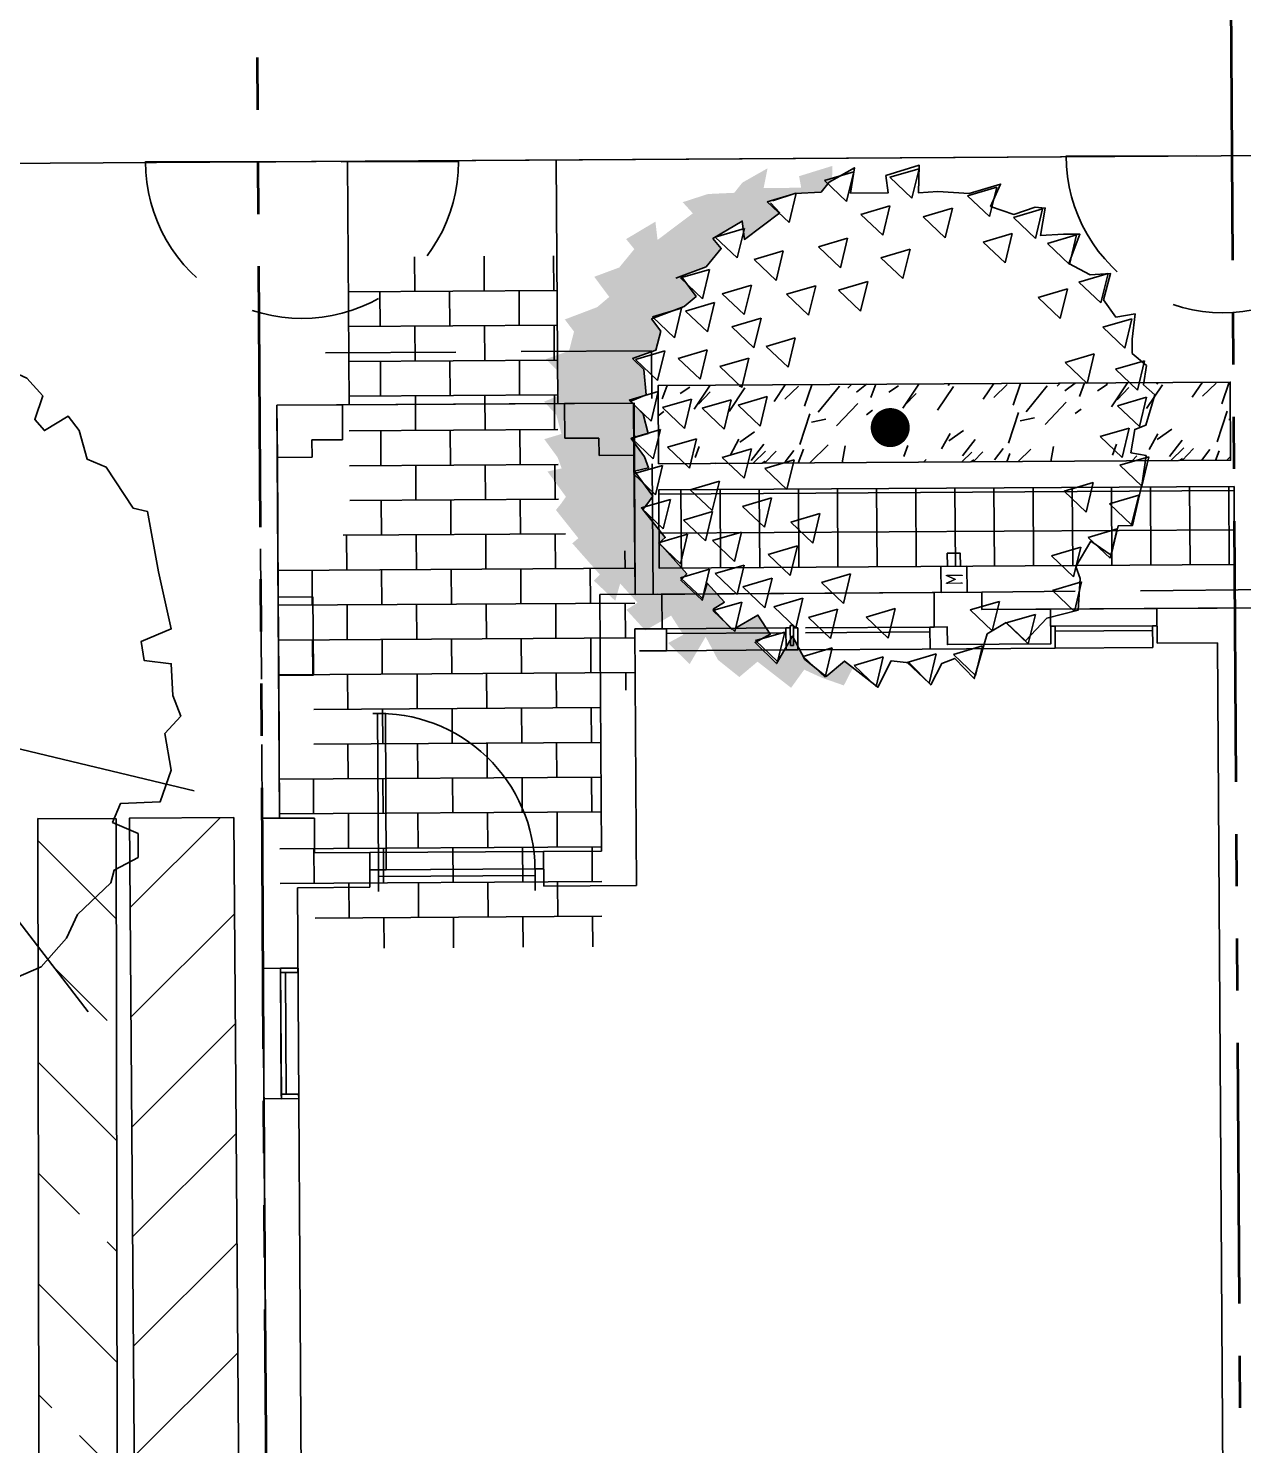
# Model space of a CAD drawing. Header units: feet. Extents: x 919634 to 928945, y 707022 to 708026.
# Drawn here: x 920623.48 to 920646.76, y 707233.17 to 707260.32 of the extents above; entities that cross this region are included whole.
import ezdxf
from ezdxf.enums import TextEntityAlignment as Align

# ---------------------------------------------------------------- set-up
doc = ezdxf.new("R2010")
doc.units = ezdxf.units.FT
doc.header["$LTSCALE"] = 20
doc.header["$MEASUREMENT"] = 0
for name, pattern in [('HIDDEN2', [0.1875, 0.125, -0.0625]), ('Site Plan$0$HIDDEN2', [0.1875, 0.125, -0.0625]), ('Site Plan$0$PHANTOM2', [1.25, 0.625, -0.125, 0.125, -0.125, 0.125, -0.125])]:
    doc.linetypes.add(name, pattern=pattern)
for name, color, linetype in [('-u-site-utility clear zone', 252, 'HIDDEN2'), ('-u-site-xref', 7, 'Continuous'), ('LK-TREE-013M', 6, 'Continuous'), ('LK-TREE-025M', 2, 'Continuous'), ('LK-TREE-035M', 123, 'Continuous'), ('LK-TREE-050M', 2, 'Continuous'), ('LK-TREE-TRNK', 32, 'Continuous'), ('LP-ANNO-LABL-SHRB', 2, 'Continuous'), ('LP-PATT-SHAR', 4, 'Continuous'), ('LP-SHAR-BRDR-CONT', 123, 'Continuous'), ('LP-TREE', 15, 'Continuous'), ('Site Plan$0$-u-site-bldg_interior', 252, 'Continuous'), ('Site Plan$0$A-SILL', 4, 'Continuous'), ('Site Plan$0$E-PLAN', 252, 'Continuous'), ('Site Plan$0$SP-BLDG-ROOF ABOVE', 4, 'Site Plan$0$HIDDEN2'), ('Site Plan$0$SP-LOT PAVERS', 254, 'Continuous'), ('x-Villa5-LP Block$0$L-002', 253, 'Continuous'), ('x-Villa5-LP Block$0$LK-TREE-013M', 253, 'Continuous'), ('x-Villa5-LP Block$0$LK-TREE-050M', 253, 'Continuous'), ('x-Villa5-LP Block$0$LK-TREE-TRNK', 253, 'Continuous'), ('x-Villa5-LP Block$0$LP-PATT-SHAR', 253, 'Continuous'), ('x-Villa5-LP Block$0$LP-SHAR-BRDR-CONT', 253, 'Continuous'), ('x-Villa5-LP Block$0$LP-TREE', 253, 'Continuous')]:
    doc.layers.add(name, color=color, linetype=linetype)
for name, color, linetype, lineweight in [('Site Plan$0$SP-LOT LINES', 252, 'Site Plan$0$PHANTOM2', 40), ('Site Plan$0$SP-SIDEWALK', 2, 'Continuous', 25), ('SP-BUILDING-FOOTPRINT', 1, 'Continuous', 25)]:
    doc.layers.add(name, color=color, linetype=linetype, lineweight=lineweight)
doc.layers.add('x-Villa5-LP Block$0$-u-site-no_plot', color=253, linetype='Continuous', plot=False)
doc.layers.add('x-Villa5-LP Block$0$LK-TREE-SHAD', color=253, linetype='Continuous', plot=False)
doc.layers.get('-u-site-xref').off()
doc.styles.add('Site Plan$0$ARCHSTYL', font='archstyl.shx', dxfattribs={"width": 0.8})

# ---------------------------------------------------------------- blocks, each defined once
blk = doc.blocks.new('Site Plan$0$DR1H902')
for p, q in [((-0.5, 0), (-0.5, 1)), ((-0.5, 1), (-0.45, 1)), ((-0.45, 0), (-0.45, 1)), ((-0.5, 0), (-0.45, 0))]:
    blk.add_line(p, q)
blk.add_arc((-0.5, 0), 1, 0, 91.70698)
blk = doc.blocks.new('Site Plan$0$A$C4e4189c5')
at = {"layer": 'Site Plan$0$-u-site-bldg_interior'}
for p, q in [((-38, 4), (-40, 4)), ((-2, 5.5), (-38, 5.5)), ((-2, 4), (-38, 4)), ((-2, 4), (0, 4))]:
    blk.add_line(p, q, dxfattribs=at)
at = {"layer": 'Site Plan$0$-u-site-bldg_interior', "xscale": 35.99999999999999, "yscale": 35.99999999999999, "zscale": 95.99999999999997, "rotation": 179.9999999999935}
blk.add_blockref('Site Plan$0$DR1H902', (-20, 4), dxfattribs=at)
blk = doc.blocks.new('Site Plan')
at = {"layer": 'Site Plan$0$SP-LOT PAVERS', "extrusion": (-1.01273e-05, 0.001617, 0.999999)}
h = blk.add_hatch(dxfattribs=at)
h.set_pattern_fill('AR-B816', color=256, scale=0.083333, angle=-179.6414)
h.set_pattern_definition([(180.3586, (920721.5391, 707257.4385), (0.004173, -0.6666536), []), (270.3586, (920721.5391, 707257.4385), (0.6708265, -0.6624807), [0.666667, -0.666667])])
h.paths.add_polyline_path([(920629.633, 707252.196), (920629.504, 707252.196), (920629.508, 707251.529), (920628.922, 707251.525), (920628.924, 707251.192), (920628.258, 707251.188), (920628.275, 707248.51), (920628.941, 707248.514), (920628.95, 707247.014), (920628.284, 707247.01), (920628.302, 707244.271), (920628.968, 707244.275), (920628.972, 707243.609), (920634.472, 707243.643), (920634.441, 707248.56), (920635.119, 707248.564), (920635.091, 707251.231), (920634.424, 707251.226), (920634.422, 707251.56), (920633.767, 707251.556), (920633.763, 707252.222), (920633.633, 707252.221), (920633.605, 707256.888), (920629.605, 707256.863)])
at = {"layer": 'Site Plan$0$-u-site-bldg_interior', "extrusion": (-1.01273e-05, 0.001617, 0.999999)}
for p, q in [((920635.085, 707253.14, 0.036), (920633.763, 707253.132, 0.036)), ((920633.763, 707253.132, 0.036), (920633.767, 707252.465, 0.037)), ((920635.085, 707253.14, 0.036), (920635.091, 707252.14, 0.038)), ((920629.504, 707253.105, 0.036), (920628.251, 707253.097, 0.036)), ((920628.258, 707252.097, 0.038), (920628.251, 707253.097, 0.036)), ((920629.504, 707253.105, 0.036), (920629.508, 707252.438, 0.037)), ((920629.508, 707252.438, 0.037), (920628.922, 707252.435, 0.037)), ((920628.924, 707252.101, 0.038), (920628.922, 707252.435, 0.037)), ((920634.422, 707252.469, 0.037), (920633.767, 707252.465, 0.037)), ((920634.422, 707252.469, 0.037), (920634.424, 707252.136, 0.038)), ((920628.924, 707252.101, 0.038), (920628.258, 707252.097, 0.038)), ((920635.091, 707252.14, 0.038), (920634.424, 707252.136, 0.038)), ((920628.941, 707249.424, 0.042), (920628.274, 707249.419, 0.042)), ((920628.284, 707247.919, 0.045), (920628.274, 707249.419, 0.042)), ((920628.941, 707249.424, 0.042), (920628.945, 707248.757, 0.043)), ((920635.617, 707249.477, 0.042), (920640.847, 707249.509, 0.042)), ((920640.847, 707249.509, 0.042), (920640.851, 707248.847, 0.043)), ((920643.08, 707249.19, 0.043), (920645.118, 707249.203, 0.043)), ((920646.276, 707249.21, 0.043), (920645.118, 707249.203, 0.043)), ((920645.118, 707249.203, 0.043), (920645.122, 707248.536, 0.044)), ((920646.276, 707249.21, 0.043), (920646.943, 707249.214, 0.043)), ((920635.716, 707248.814, 0.043), (920635.633, 707248.814, 0.043)), ((920635.716, 707248.814, 0.043), (920638.008, 707248.829, 0.043)), ((920635.716, 707248.814, 0.043), (920635.719, 707248.394, 0.044)), ((920638.008, 707248.829, 0.043), (920638.092, 707248.829, 0.043)), ((920638.008, 707248.829, 0.043), (920638.011, 707248.408, 0.044)), ((920638.151, 707248.878, 0.043), (920638.091, 707248.878, 0.043)), ((920638.091, 707248.878, 0.043), (920638.094, 707248.492, 0.044)), ((920638.151, 707248.878, 0.043), (920638.154, 707248.492, 0.044)), ((920638.152, 707248.83, 0.043), (920638.235, 707248.83, 0.043)), ((920638.235, 707248.83, 0.043), (920638.238, 707248.41, 0.044)), ((920638.385, 707248.831, 0.043), (920640.767, 707248.846, 0.043)), ((920640.767, 707248.846, 0.043), (920640.851, 707248.847, 0.043)), ((920640.767, 707248.846, 0.043), (920640.77, 707248.425, 0.044)), ((920643.082, 707248.861, 0.043), (920643.166, 707248.861, 0.043)), ((920643.166, 707248.861, 0.043), (920645.036, 707248.873, 0.043)), ((920643.166, 707248.861, 0.043), (920643.168, 707248.44, 0.044)), ((920643.166, 707248.769, 0.044), (920645.037, 707248.78, 0.044)), ((920645.036, 707248.873, 0.043), (920645.12, 707248.873, 0.043)), ((920645.036, 707248.873, 0.043), (920645.039, 707248.452, 0.044)), ((920628.95, 707247.924, 0.045), (920628.945, 707248.757, 0.043)), ((920635.717, 707248.722, 0.044), (920638.009, 707248.736, 0.044)), ((920638.385, 707248.739, 0.044), (920640.768, 707248.754, 0.044)), ((920646.28, 707248.543, 0.044), (920645.122, 707248.536, 0.044)), ((920646.549, 707205.544, 0.113), (920646.28, 707248.543, 0.044)), ((920635.198, 707248.391, 0.044), (920635.719, 707248.394, 0.044)), ((920635.719, 707248.394, 0.044), (920638.011, 707248.408, 0.044)), ((920638.238, 707248.41, 0.044), (920638.011, 707248.408, 0.044)), ((920638.154, 707248.492, 0.044), (920638.094, 707248.492, 0.044)), ((920638.238, 707248.41, 0.044), (920640.62, 707248.424, 0.044)), ((920643.168, 707248.44, 0.044), (920640.62, 707248.424, 0.044)), ((920643.168, 707248.44, 0.044), (920645.039, 707248.452, 0.044)), ((920628.95, 707247.924, 0.045), (920628.284, 707247.919, 0.045)), ((920627.968, 707245.179, 0.049), (920628.301, 707245.181, 0.049)), ((920628.221, 707204.763, 0.115), (920627.968, 707245.179, 0.049)), ((920628.968, 707245.185, 0.049), (920628.301, 707245.181, 0.049)), ((920628.968, 707245.185, 0.049), (920628.972, 707244.518, 0.05)), ((920630.028, 707244.525, 0.05), (920628.972, 707244.518, 0.05)), ((920630.028, 707244.525, 0.05), (920633.362, 707244.546, 0.05)), ((920630.032, 707243.858, 0.051), (920630.028, 707244.525, 0.05)), ((920634.472, 707244.553, 0.05), (920633.362, 707244.546, 0.05)), ((920633.366, 707243.879, 0.051), (920633.362, 707244.546, 0.05)), ((920630.197, 707244.192, 0.051), (920630.03, 707244.191, 0.051)), ((920630.197, 707244.192, 0.051), (920633.197, 707244.211, 0.051)), ((920630.2, 707243.776, 0.051), (920630.197, 707244.192, 0.051)), ((920633.197, 707244.211, 0.051), (920633.364, 707244.212, 0.051)), ((920633.2, 707243.795, 0.051), (920633.197, 707244.211, 0.051)), ((920630.198, 707244.067, 0.051), (920633.198, 707244.086, 0.051)), ((920635.142, 707243.89, 0.051), (920633.366, 707243.879, 0.051)), ((920630.032, 707243.858, 0.051), (920628.643, 707243.849, 0.051)), ((920628.883, 707205.434, 0.113), (920628.643, 707243.849, 0.051)), ((920627.986, 707242.304, 0.054), (920628.652, 707242.309, 0.054)), ((920628.335, 707239.807, 0.058), (920628.319, 707242.307, 0.054)), ((920628.001, 707239.805, 0.058), (920628.668, 707239.809, 0.058))]:
    blk.add_line(p, q, dxfattribs=at)
at = {"layer": 'Site Plan$0$-u-site-bldg_interior', "extrusion": (-1.01273e-05, 0.001617, 0.999999), "elevation": 1134.166}
for points in [[(920635.55, 707248.567), (920634.441, 707248.56), (920634.472, 707243.643)], [(920635.119, 707248.564), (920635.629, 707248.567), (920635.633, 707247.905), (920635.112, 707247.901), (920635.142, 707242.981)], [(920641.765, 707248.272), (920641.762, 707248.606), (920640.847, 707248.6)]]:
    blk.add_lwpolyline(points, dxfattribs=at)
for points in [[(920640.847, 707248.6), (920641.762, 707248.606), (920641.765, 707248.272), (920643.08, 707248.281), (920643.084, 707247.614), (920641.102, 707247.602), (920641.1, 707247.939), (920640.851, 707247.937)], [(920628.319, 707241.397), (920628.652, 707241.399), (920628.653, 707241.316), (920628.32, 707241.314)], [(920628.427, 707238.981), (920628.334, 707238.981), (920628.32, 707241.314), (920628.412, 707241.314)], [(920628.667, 707238.899), (920628.335, 707238.897), (920628.334, 707238.981), (920628.666, 707238.983)]]:
    blk.add_lwpolyline(points, close=True, dxfattribs=at)
at = {"layer": 'Site Plan$0$A-SILL', "extrusion": (-1.01273e-05, 0.001617, 0.999999)}
for p, q in [((920633.763, 707253.132, 0.036), (920629.504, 707253.105, 0.036)), ((920628.274, 707249.419, 0.042), (920628.258, 707252.097, 0.038)), ((920635.119, 707249.473, 0.042), (920635.091, 707252.14, 0.038)), ((920628.301, 707245.181, 0.049), (920628.284, 707247.919, 0.045))]:
    blk.add_line(p, q, dxfattribs=at)
at = {"layer": 'Site Plan$0$E-PLAN', "extrusion": (-1.01273e-05, 0.001617, 0.999999)}
for p, q in [((920641.477, 707250.013, 0.041), (920640.977, 707250.01, 0.041)), ((920640.977, 707250.01, 0.041), (920640.98, 707249.51, 0.042)), ((920641.48, 707249.513, 0.042), (920641.477, 707250.013, 0.041)), ((920640.98, 707249.51, 0.042), (920641.48, 707249.513, 0.042))]:
    blk.add_line(p, q, dxfattribs=at)
at = {"layer": 'Site Plan$0$E-PLAN', "extrusion": (-1.01273e-05, 0.001617, 0.999999), "elevation": 1134.166}
blk.add_lwpolyline([(920641.102, 707249.102), (920641.1, 707249.352), (920641.35, 707249.353), (920641.352, 707249.103)], dxfattribs=at)
at = {"layer": 'Site Plan$0$SP-BLDG-ROOF ABOVE', "extrusion": (-1.01273e-05, 0.001617, 0.999999)}
for p, q in [((920635.43, 707254.142, 0.035), (920627.912, 707254.095, 0.035)), ((920627.912, 707254.095, 0.035), (920627.968, 707245.179, 0.049)), ((920635.459, 707249.476, 0.042), (920635.43, 707254.142, 0.035)), ((920647.303, 707249.568, 0.042), (920641.763, 707249.515, 0.042))]:
    blk.add_line(p, q, dxfattribs=at)
at = {"layer": 'Site Plan$0$SP-LOT LINES', "ltscale": 0.4, "extrusion": (-1.01273e-05, 0.001617, 0.999999)}
for p, q in [((920646.411, 707280.878, -0.008), (920646.974, 707190.88, 0.137)), ((920628.308, 707190.763, 0.137), (920627.745, 707280.761, -0.008))]:
    blk.add_line(p, q, dxfattribs=at)
at = {"layer": 'Site Plan$0$SP-SIDEWALK'}
blk.add_line((920602.235, 707257.6), (920957.573, 707259.827), dxfattribs=at)
at = {"layer": 'Site Plan$0$SP-SIDEWALK', "extrusion": (-1.01273e-05, 0.001617, 0.999999)}
for p, q in [((920627.889, 707257.762, 0.029), (920723.22, 707258.358, 0.029)), ((920629.633, 707253.106, 0.036), (920629.605, 707257.768, 0.029)), ((920633.633, 707253.13, 0.036), (920633.605, 707257.792, 0.029))]:
    blk.add_line(p, q, dxfattribs=at)
at = {"layer": 'Site Plan$0$-u-site-bldg_interior', "extrusion": (-1.01273e-05, 0.001617, 0.999999), "xscale": 0.08333333333333341, "yscale": 0.08333333333333341, "zscale": 0.08333333333333341, "rotation": 180.3586381331032}
blk.add_blockref('Site Plan$0$A$C4e4189c5', (920630.028, 707243.616, 1133.671), dxfattribs=at)
at = {"layer": 'Site Plan$0$E-PLAN', "extrusion": (-1.01273e-05, 0.001617, 0.999999), "style": 'Site Plan$0$ARCHSTYL', "width": 0.8}
blk.add_text('M', height=0.333, rotation=90.3586, dxfattribs=at).set_placement((920641.235, 707248.853, 1134.166), align=Align.MIDDLE)
blk = doc.blocks.new('x-Villa5-LP Block$0$TREE-EVGR-001')
at = {"layer": 'x-Villa5-LP Block$0$LK-TREE-SHAD'}
blk.add_hatch(color=256, dxfattribs=at).paths.add_polyline_path([(0.109, -0.4758), (0.1079, -0.5039), (0.1722, -0.4845), (0.1683, -0.4622), (0.2405, -0.4622), (0.2327, -0.5), (0.2814, -0.4728), (0.297, -0.4533), (0.3476, -0.4513), (0.3963, -0.4359), (0.3769, -0.4143), (0.4451, -0.3637), (0.449, -0.3988), (0.5055, -0.3656), (0.4899, -0.3462), (0.5191, -0.3111), (0.5673, -0.2935), (0.5386, -0.2546), (0.562, -0.2351), (0.6244, -0.2118), (0.6068, -0.1884), (0.6166, -0.1514), (0.6614, -0.1358), (0.64, -0.1144), (0.6361, -0.0657), (0.6653, -0.054), (0.6419, -0.0287), (0.6322, 0.0083), (0.6653, 0.0181), (0.64, 0.0531), (0.6322, 0.0745), (0.6594, 0.0804), (0.6244, 0.1291), (0.6341, 0.1427), (0.6438, 0.1544), (0.601, 0.2089), (0.6127, 0.2187), (0.5601, 0.279), (0.5717, 0.2907), (0.5308, 0.3297), (0.5211, 0.2966), (0.4879, 0.3336), (0.5094, 0.3472), (0.4735, 0.3871), (0.4236, 0.3589), (0.4003, 0.3959), (0.4295, 0.4115), (0.3886, 0.4524), (0.3574, 0.3998), (0.334, 0.4446), (0.2931, 0.4777), (0.258, 0.4485), (0.1937, 0.4991), (0.1683, 0.4644), (0.1333, 0.4806), (0.0923, 0.4952), (0.0746, 0.4614), (0.091, 0.4485), (0.1261, 0.4777), (0.167, 0.4446), (0.1904, 0.3998), (0.2216, 0.4524), (0.2625, 0.4115), (0.2333, 0.3959), (0.2566, 0.3589), (0.3065, 0.3871), (0.3424, 0.3472), (0.3209, 0.3336), (0.3541, 0.2966), (0.3638, 0.3297), (0.4047, 0.2907), (0.3931, 0.279), (0.4457, 0.2187), (0.434, 0.2089), (0.4768, 0.1544), (0.4671, 0.1427), (0.4574, 0.1291), (0.4924, 0.0804), (0.4652, 0.0745), (0.473, 0.0531), (0.4983, 0.0181), (0.4652, 0.0083), (0.4749, -0.0287), (0.4983, -0.054), (0.4691, -0.0657), (0.473, -0.1144), (0.4944, -0.1358), (0.4496, -0.1514), (0.4398, -0.1884), (0.4574, -0.2118), (0.395, -0.2351), (0.3716, -0.2546), (0.4003, -0.2935), (0.3521, -0.3111), (0.3229, -0.3462), (0.3385, -0.3656), (0.282, -0.3988), (0.2781, -0.3637), (0.2099, -0.4143), (0.2293, -0.4359), (0.1806, -0.4513), (0.13, -0.4533), (0.1144, -0.4728)])
at = {"layer": 'x-Villa5-LP Block$0$LK-TREE-013M'}
for p, q in [((-0.0858, 0.4354), (-0.0718, 0.4921)), ((-0.0297, 0.4516), (-0.0718, 0.4921)), ((0.0161, 0.4409), (0.0301, 0.4975)), ((0.0721, 0.4571), (0.0301, 0.4975)), ((-0.1749, 0.4209), (-0.1609, 0.4775)), ((-0.1189, 0.4371), (-0.1609, 0.4775)), ((0.1143, 0.4227), (0.1284, 0.4793)), ((0.1704, 0.4389), (0.1284, 0.4793)), ((-0.1749, 0.4209), (-0.1189, 0.4371)), ((-0.0858, 0.4354), (-0.0297, 0.4516)), ((0.0161, 0.4409), (0.0721, 0.4571)), ((0.1143, 0.4227), (0.1704, 0.4389)), ((0.2053, 0.3918), (0.2193, 0.4484)), ((0.2614, 0.408), (0.2193, 0.4484)), ((-0.2768, 0.3609), (-0.2628, 0.4175)), ((-0.2208, 0.3771), (-0.2628, 0.4175)), ((-0.2077, 0.3354), (-0.1937, 0.3921)), ((-0.1516, 0.3516), (-0.1937, 0.3921)), ((-0.0076, 0.3482), (0.0065, 0.4048)), ((0.0485, 0.3643), (0.0065, 0.4048)), ((0.1034, 0.3482), (0.1174, 0.4048)), ((0.1595, 0.3643), (0.1174, 0.4048)), ((0.1702, 0.3272), (0.1842, 0.3838)), ((0.2262, 0.3433), (0.1842, 0.3838)), ((0.2053, 0.3918), (0.2614, 0.408)), ((0.2872, 0.3336), (0.3012, 0.3902)), ((0.3432, 0.3498), (0.3012, 0.3902)), ((-0.366, 0.2991), (-0.352, 0.3557)), ((-0.3099, 0.3152), (-0.352, 0.3557)), ((-0.2768, 0.3609), (-0.2208, 0.3771)), ((-0.0076, 0.3482), (0.0485, 0.3643)), ((0.1034, 0.3482), (0.1595, 0.3643)), ((-0.2077, 0.3354), (-0.1516, 0.3516)), ((0.0779, 0.2809), (0.092, 0.3375)), ((0.134, 0.297), (0.092, 0.3375)), ((0.1702, 0.3272), (0.2262, 0.3433)), ((0.229, 0.2882), (0.243, 0.3448)), ((0.285, 0.3043), (0.243, 0.3448)), ((0.2872, 0.3336), (0.3432, 0.3498)), ((-0.366, 0.2991), (-0.3099, 0.3152)), ((0.229, 0.2882), (0.285, 0.3043)), ((0.2824, 0.2625), (0.2964, 0.3191)), ((0.3384, 0.2786), (0.2964, 0.3191)), ((0.349, 0.27), (0.3631, 0.3266)), ((0.4051, 0.2861), (0.3631, 0.3266)), ((-0.3648, 0.2323), (-0.3507, 0.2889)), ((-0.3087, 0.2485), (-0.3507, 0.2889)), ((0.0779, 0.2809), (0.134, 0.297)), ((0.1798, 0.2263), (0.1939, 0.283)), ((0.2359, 0.2425), (0.1939, 0.283)), ((0.2824, 0.2625), (0.3384, 0.2786)), ((0.349, 0.27), (0.4051, 0.2861)), ((-0.4351, 0.1972), (-0.4211, 0.2539)), ((-0.3791, 0.2134), (-0.4211, 0.2539)), ((-0.3648, 0.2323), (-0.3087, 0.2485)), ((0.2872, 0.1991), (0.3012, 0.2557)), ((0.3432, 0.2152), (0.3012, 0.2557)), ((0.3909, 0.2027), (0.4049, 0.2593)), ((0.4469, 0.2189), (0.4049, 0.2593)), ((0.1362, 0.1645), (0.1502, 0.2211)), ((0.1922, 0.1807), (0.1502, 0.2211)), ((0.1798, 0.2263), (0.2359, 0.2425)), ((0.3909, 0.2027), (0.4469, 0.2189)), ((-0.4351, 0.1972), (-0.3791, 0.2134)), ((0.2872, 0.1991), (0.3432, 0.2152)), ((0.3428, 0.159), (0.3568, 0.2156)), ((0.3988, 0.1752), (0.3568, 0.2156)), ((0.4236, 0.1354), (0.4377, 0.192)), ((0.4797, 0.1516), (0.4377, 0.192)), ((-0.4769, 0.1331), (-0.4629, 0.1898)), ((-0.4209, 0.1493), (-0.4629, 0.1898)), ((-0.3896, 0.1081), (-0.3756, 0.1648)), ((-0.3336, 0.1243), (-0.3756, 0.1648)), ((0.1362, 0.1645), (0.1922, 0.1807)), ((0.229, 0.1336), (0.243, 0.1902)), ((0.285, 0.1498), (0.243, 0.1902)), ((0.3428, 0.159), (0.3988, 0.1752)), ((-0.4769, 0.1331), (-0.4209, 0.1493)), ((0.229, 0.1336), (0.285, 0.1498)), ((0.329, 0.1009), (0.3431, 0.1575)), ((0.3851, 0.117), (0.3431, 0.1575)), ((0.4236, 0.1354), (0.4797, 0.1516)), ((-0.497, 0.0591), (-0.4829, 0.1157)), ((-0.4409, 0.0752), (-0.4829, 0.1157)), ((-0.3896, 0.1081), (-0.3336, 0.1243)), ((0.1853, 0.0609), (0.1993, 0.1175)), ((0.2413, 0.077), (0.1993, 0.1175)), ((0.329, 0.1009), (0.3851, 0.117)), ((0.4382, 0.07), (0.4522, 0.1266)), ((0.4942, 0.0861), (0.4522, 0.1266)), ((0.2672, 0.0391), (0.2812, 0.0957)), ((0.3232, 0.0552), (0.2812, 0.0957)), ((0.4382, 0.07), (0.4942, 0.0861)), ((-0.497, 0.0591), (-0.4409, 0.0752)), ((-0.4597, 0.0038), (-0.4457, 0.0604)), ((-0.4036, 0.0199), (-0.4457, 0.0604)), ((0.1853, 0.0609), (0.2413, 0.077)), ((0.2672, 0.0391), (0.3232, 0.0552)), ((0.3727, 0.0191), (0.3867, 0.0757)), ((0.4287, 0.0352), (0.3867, 0.0757)), ((0.4418, 0.0009), (0.4559, 0.0575)), ((0.4979, 0.017), (0.4559, 0.0575)), ((0.3727, 0.0191), (0.4287, 0.0352)), ((-0.4933, -0.0555), (-0.4793, 0.0011)), ((-0.4373, -0.0393), (-0.4793, 0.0011)), ((-0.4597, 0.0038), (-0.4036, 0.0199)), ((0.3054, -0.0555), (0.3194, 0.0011)), ((0.3614, -0.0393), (0.3194, 0.0011)), ((0.4418, 0.0009), (0.4979, 0.017)), ((0.2362, -0.061), (0.2503, -0.0043)), ((0.2923, -0.0448), (0.2503, -0.0043)), ((0.3818, -0.0573), (0.3958, -0.0007)), ((0.4378, -0.0412), (0.3958, -0.0007)), ((0.4455, -0.0719), (0.4595, -0.0152)), ((0.5015, -0.0557), (0.4595, -0.0152)), ((-0.4933, -0.0555), (-0.4373, -0.0393)), ((0.2362, -0.061), (0.2923, -0.0448)), ((0.3054, -0.0555), (0.3614, -0.0393)), ((0.3818, -0.0573), (0.4378, -0.0412)), ((-0.4899, -0.1256), (-0.4759, -0.0689)), ((-0.4338, -0.1094), (-0.4759, -0.0689)), ((0.2708, -0.1355), (0.2848, -0.0789)), ((0.3269, -0.1193), (0.2848, -0.0789)), ((0.4455, -0.0719), (0.5015, -0.0557)), ((-0.3933, -0.1391), (-0.3792, -0.0825)), ((-0.3372, -0.123), (-0.3792, -0.0825)), ((0.3509, -0.1519), (0.3649, -0.0953)), ((0.4069, -0.1357), (0.3649, -0.0953)), ((0.4327, -0.1501), (0.4468, -0.0934)), ((0.4888, -0.1339), (0.4468, -0.0934)), ((-0.4899, -0.1256), (-0.4338, -0.1094)), ((-0.3933, -0.1391), (-0.3372, -0.123)), ((0.1817, -0.1737), (0.1957, -0.1171)), ((0.2377, -0.1575), (0.1957, -0.1171)), ((0.2708, -0.1355), (0.3269, -0.1193)), ((0.3509, -0.1519), (0.4069, -0.1357)), ((0.4327, -0.1501), (0.4888, -0.1339)), ((-0.466, -0.2064), (-0.452, -0.1498)), ((-0.41, -0.1903), (-0.452, -0.1498)), ((0.1817, -0.1737), (0.2377, -0.1575)), ((0.2471, -0.2119), (0.2612, -0.1553)), ((0.3032, -0.1957), (0.2612, -0.1553)), ((-0.466, -0.2064), (-0.41, -0.1903)), ((0.3363, -0.2428), (0.3503, -0.1862)), ((0.3923, -0.2266), (0.3503, -0.1862)), ((0.4, -0.2319), (0.414, -0.1753)), ((0.456, -0.2157), (0.414, -0.1753)), ((-0.3423, -0.2646), (-0.3283, -0.208)), ((-0.2863, -0.2484), (-0.3283, -0.208)), ((0.1416, -0.2737), (0.1557, -0.2171)), ((0.1977, -0.2575), (0.1557, -0.2171)), ((0.2471, -0.2119), (0.3032, -0.1957)), ((0.4, -0.2319), (0.456, -0.2157)), ((-0.4206, -0.2937), (-0.4065, -0.2371)), ((-0.3645, -0.2775), (-0.4065, -0.2371)), ((0.0416, -0.281), (0.0556, -0.2244)), ((0.0976, -0.2648), (0.0556, -0.2244)), ((0.2653, -0.2755), (0.2794, -0.2189)), ((0.3214, -0.2594), (0.2794, -0.2189)), ((0.3363, -0.2428), (0.3923, -0.2266)), ((-0.3423, -0.2646), (-0.2863, -0.2484)), ((0.0416, -0.281), (0.0976, -0.2648)), ((0.1416, -0.2737), (0.1977, -0.2575)), ((0.2653, -0.2755), (0.3214, -0.2594)), ((0.3454, -0.3064), (0.3594, -0.2498)), ((0.4014, -0.2903), (0.3594, -0.2498)), ((-0.4206, -0.2937), (-0.3645, -0.2775)), ((-0.0403, -0.3428), (-0.0263, -0.2862)), ((0.0157, -0.3266), (-0.0263, -0.2862)), ((0.2035, -0.341), (0.2175, -0.2844)), ((0.2595, -0.3248), (0.2175, -0.2844)), ((0.3454, -0.3064), (0.4014, -0.2903)), ((-0.3605, -0.3683), (-0.3465, -0.3116)), ((-0.3045, -0.3521), (-0.3465, -0.3116)), ((-0.2368, -0.3719), (-0.2228, -0.3153)), ((-0.1808, -0.3557), (-0.2228, -0.3153)), ((-0.0403, -0.3428), (0.0157, -0.3266)), ((0.0798, -0.3646), (0.0938, -0.308)), ((0.1358, -0.3485), (0.0938, -0.308)), ((0.2035, -0.341), (0.2595, -0.3248)), ((-0.3605, -0.3683), (-0.3045, -0.3521)), ((0.0798, -0.3646), (0.1358, -0.3485)), ((0.2781, -0.3846), (0.2921, -0.328)), ((0.3341, -0.3685), (0.2921, -0.328)), ((-0.2957, -0.4188), (-0.2817, -0.3621)), ((-0.2397, -0.4026), (-0.2817, -0.3621)), ((-0.2368, -0.3719), (-0.1808, -0.3557)), ((-0.1222, -0.421), (-0.1082, -0.3644)), ((-0.0661, -0.4048), (-0.1082, -0.3644)), ((-0.0021, -0.4264), (0.0119, -0.3698)), ((0.0539, -0.4103), (0.0119, -0.3698)), ((0.2781, -0.3846), (0.3341, -0.3685)), ((-0.2957, -0.4188), (-0.2397, -0.4026)), ((-0.2077, -0.461), (-0.1937, -0.4044)), ((-0.1516, -0.4448), (-0.1937, -0.4044)), ((-0.1222, -0.421), (-0.0661, -0.4048)), ((0.178, -0.4519), (0.192, -0.3953)), ((0.2341, -0.4357), (0.192, -0.3953)), ((-0.0021, -0.4264), (0.0539, -0.4103)), ((0.067, -0.4919), (0.0811, -0.4353)), ((0.1231, -0.4757), (0.0811, -0.4353)), ((-0.2077, -0.461), (-0.1516, -0.4448)), ((-0.0585, -0.4974), (-0.0445, -0.4407)), ((-0.0025, -0.4812), (-0.0445, -0.4407)), ((0.178, -0.4519), (0.2341, -0.4357)), ((-0.0585, -0.4974), (-0.0025, -0.4812)), ((0.067, -0.4919), (0.1231, -0.4757))]:
    blk.add_line(p, q, dxfattribs=at)
at = {"layer": 'x-Villa5-LP Block$0$LK-TREE-050M'}
for points in [[(0.3015, 0.3842), (0.2566, 0.3589), (0.2333, 0.3959), (0.2625, 0.4115), (0.2216, 0.4524), (0.1904, 0.3998), (0.167, 0.4446), (0.1261, 0.4777), (0.091, 0.4485), (0.0267, 0.4991), (0.0013, 0.4485), (-0.0337, 0.4524), (-0.0747, 0.4952), (-0.0961, 0.4543), (-0.1214, 0.4446), (-0.1585, 0.4835), (-0.1838, 0.3979), (-0.2208, 0.3764), (-0.2578, 0.4115), (-0.2988, 0.3686), (-0.3592, 0.3531), (-0.3631, 0.2927), (-0.3553, 0.2693), (-0.3845, 0.2206), (-0.4235, 0.2479), (-0.4371, 0.1914), (-0.4644, 0.1914), (-0.4839, 0.1096), (-0.4917, 0.057), (-0.4625, 0.0512), (-0.4703, 0.0064), (-0.4917, -0.0014), (-0.5092, -0.0599), (-0.4878, -0.0793), (-0.4936, -0.1163), (-0.4664, -0.1397), (-0.4664, -0.167), (-0.4722, -0.2157), (-0.4352, -0.2098), (-0.4118, -0.2429), (-0.4254, -0.2936), (-0.3865, -0.2916), (-0.3455, -0.3131), (-0.367, -0.3695), (-0.3358, -0.3695), (-0.291, -0.3676), (-0.3007, -0.4202), (-0.2812, -0.4221), (-0.2403, -0.4085), (-0.1955, -0.4241), (-0.215, -0.4669), (-0.1546, -0.4494), (-0.0941, -0.4533), (-0.0571, -0.4513), (-0.0591, -0.5039), (0.0052, -0.4845), (0.0013, -0.4513), (0.0735, -0.4513), (0.0657, -0.5), (0.1144, -0.4728), (0.13, -0.4533), (0.1806, -0.4513), (0.2235, -0.4377)], [(0.3989, -0.2916), (0.3716, -0.2546), (0.395, -0.2351), (0.4574, -0.2118), (0.4398, -0.1884), (0.4496, -0.1514), (0.4944, -0.1358), (0.473, -0.1144), (0.4691, -0.0657), (0.4983, -0.054), (0.4749, -0.0287), (0.4652, 0.0083), (0.4983, 0.0181), (0.473, 0.0531), (0.4652, 0.0745), (0.4924, 0.0804), (0.4574, 0.1291), (0.4671, 0.1427), (0.4768, 0.1544), (0.434, 0.2089), (0.4457, 0.2187), (0.3931, 0.279), (0.4047, 0.2907), (0.3638, 0.3297), (0.3541, 0.2966), (0.3209, 0.3336), (0.3424, 0.3472), (0.3073, 0.3862)], [(0.2274, -0.4338), (0.2099, -0.4143), (0.2781, -0.3637), (0.282, -0.3988), (0.3385, -0.3656), (0.3229, -0.3462), (0.3521, -0.3111), (0.4106, -0.2897)]]:
    blk.add_lwpolyline(points, dxfattribs=at)
at = {"layer": 'x-Villa5-LP Block$0$LK-TREE-TRNK', "const_width": 0.0375}
blk.add_lwpolyline([(-0.007, -0.0174, 1), (0.007, 0.0174, 1)], format="xyb", close=True, dxfattribs=at)
blk = doc.blocks.new('x-Villa5-LP Block', base_point=(60.568, 154.949, 0))
at = {"layer": 'x-Villa5-LP Block$0$LP-PATT-SHAR'}
h = blk.add_hatch(dxfattribs=at)
h.set_pattern_fill('ANSI37', color=256, scale=6, angle=45)
h.set_pattern_definition([(90, (136.5644, 160.7837), (-0.75, 0), []), (180, (136.5644, 160.7837), (-6e-17, -0.75), [])])
h.paths.add_polyline_path([(137.233, 161.284), (137.235, 162.784), (148.259, 162.784), (148.26, 161.284)])
h = blk.add_hatch(dxfattribs=at)
h.set_pattern_fill('LAFX-C235-MULCH', color=256, scale=4, pattern_type=2)
h.set_pattern_definition([(4.236394799, (922357.28226, 708260.04033), (-55.999999999963, -3.999999999998), [0.196788, -108.099101158]), (11.88865804, (922359.70994, 708262.06825), (-19.999999999988, -3.999999999987), [0.28226, -77.38369009]), (18.758650348, (922356.11926, 708261.58853), (-12.0013524932457, -3.9959402314204), [0.40684, -210.837088112]), (26.56505118, (922356.2937, 708260.411), (4, 4), [0.195036, -8.749234976]), (29.291362171, (922356.21374, 708261.03617), (-99.999999999965, -56.000000000016), [0.34172, -187.700846983]), (30.579226873, (922359.86258, 708262.85337), (-67.999999999959, -39.999999999993), [0.18574, -102.029717959]), (30.96375653, (922358.9758, 708260.8035), (-8, -4), [0.59336, -22.730447795]), (31.607502246, (922359.71722, 708261.65393), (-20.000000000025, -11.99999999999), [0.2219, -60.835449442]), (33.69006753, (922358.2853, 708259.0736), (-8, -4), [0.262072, -14.160132096]), (34.69515353, (922358.7069, 708262.657), (-12, -7.99999999999), [0.34478, -62.900773356]), (35.188743132, (922357.71834, 708258.673814), (-107.9704025626283, -76.042042124729), [0.69372, -214.601423458]), (35.753887254, (922359.44102, 708260.41829), (-28.000000000026, -19.999999999992), [0.44784, -122.775543857]), (36.41637852, (922356.96242, 708260.20021), (-76.0141497079345, -55.980791742727), [0.55096, -208.255153236]), (36.869897646, (922356.4318, 708262.25), (-12, -8), [0.145372, -19.854628052]), (37.184706453, (922356.5045, 708261.71937), (-16, -11.999999999985), [0.26458, -145.337616847]), (38.990994042, (922357.93642, 708260.95617), (-20.000000000004, -16), [0.196388, -107.877662002]), (39.61068824, (922357.59478, 708262.09005), (-91.999999999979, -75.999999999911), [0.82084, -149.751405045]), (40.502848385, (922359.36106, 708261.77025), (-135.96590655979, -116.039959726762), [0.45884, -215.170467848]), (41.34777722, (922356.51178, 708261.20337), (-31.999999999918, -27.999999999934), [0.24204, -132.964550145]), (42.580490783, (922359.79718, 708259.10993), (-47.999999999929, -43.9999999998675), [0.365244, -200.632269924]), (42.847037211, (922356.93334, 708261.42861), (-107.9619766122515, -100.041049604313), [0.68404, -222.92273816]), (43.363422958, (922357.85646, 708261.78477), (-68.00000000008, -64.000000000112), [0.359924, -98.675423192]), (43.958373324, (922358.13994, 708261.54493), (-107.999999999842, -103.999999999884), [0.56544, -155.023745074]), (44.028978069, (922357.39126, 708262.29357), (-116.000000000174, -112.000000000087), [0.303284, -166.597884011]), (44.118596003, (922356.23558, 708258.98637), (-123.941391475146, -120.060532562702), [0.6684, -177.545118527]), (45.909380449, (922358.83774, 708261.14513), (120.000000000068, 124.0000000000745), [0.32384, -177.889514997]), (46.193489424, (922359.37558, 708261.29777), (88.040753431885, 91.961001164119), [0.49352, -132.472645292]), (46.494333591, (922360.12426, 708262.41713), (71.966124761553, 76.032078012109), [0.59128, -109.753650142]), (47.290610043, (922359.86258, 708260.9489), (44.00000000005, 47.99999999999), [0.51436, -70.252845592]), (47.290610043, (922356.34458, 708262.15537), (44.00000000005, 47.99999999999), [0.1286, -70.638629437]), (47.815556684, (922357.28226, 708261.26145), (76.0000000000326, 84.000000000003), [0.3139, -172.428683982]), (48.6913859865, (922358.62694, 708259.0009), (27.9999999999734, 32.0000000000245), [0.63864, -175.088416463]), (48.945186229, (922356.89702, 708262.28629), (80.000000000142, 92.000000000041), [0.298808, -164.139629128]), (49.289153329, (922356.8243, 708259.18261), (23.989608738123, 28.008903452132), [0.41232, -189.619247558]), (50.527540152, (922356.43181, 708260.73081), (35.99999999987, 43.999999999912), [0.64028, -87.450565172]), (50.599339337, (922358.78682, 708260.32377), (35.999999999971, 43.999999999932), [0.26338, -144.677987345]), (51.666659891, (922360.09518, 708259.82225), (59.999999999906, 75.999999999877), [0.398448, -218.873072077]), (52.12501635, (922358.13266, 708260.70177), (12, 16), [0.165748, -45.441267482]), (52.523820439, (922357.2241, 708262.07553), (52.000000000033, 67.999999999948), [0.274768, -150.933697007]), (52.744710546, (922357.49302, 708259.66233), (12.005711480502, 15.995714796359), [0.64836, -124.95417419]), (52.853313302, (922359.34654, 708259.64053), (11.999999999988, 15.999999999997), [0.300924, -165.301008913]), (52.853313302, (922356.23556, 708259.58965), (11.999999999988, 15.999999999997), [0.60184, -165.00008547]), (53.426969021, (922358.5397, 708262.43169), (80.000000000007, 108.000000000085), [0.280572, -154.1215009]), (55.0079798, (922359.88438, 708260.38193), (8, 11.99999999998), [0.266172, -48.560048848]), (55.581635521, (922358.56878, 708260.75265), (51.972638821297, 76.018713577112), [0.4758, -169.27695965]), (55.885527055, (922358.71414, 708261.56673), (7.999999999982, 11.999999999992), [0.54432, -149.228841408]), (56.30993247, (922358.0382, 708259.4952), (4, 8), [0.7338, -13.688400686]), (56.30993247, (922357.1223, 708259.8005), (4, 8), [0.28828, -14.133924795]), (56.59217541, (922359.63726, 708262.51165), (108.055268550855, 163.9635902827126), [0.40924, -210.379751976]), (57.14427805, (922356.06838, 708260.06213), (36.026561411081, 55.982915901847), [0.41532, -147.151605013]), (57.99461679, (922357.39126, 708259.0518), (12, 19.99999999998), [0.41144, -37.324493665]), (60.708637829, (922358.45974, 708258.70289), (56.0000000000163, 99.999999999965), [0.3417, -187.700846983]), (62.8188889145, (922357.7983, 708260.68721), (4.000000000004, 7.9999999999994), [0.302324, -166.07075002]), (65.1794586645, (922359.22294, 708262.37353), (23.980169848585, 52.0091477917293), [0.64068, -237.38454054]), (66.250505507, (922357.60934, 708259.40069), (27.999999999995, 63.999999999887), [0.397056, -108.854947861]), (68.19859051, (922357.66746, 708261.0143), (4, 12), [0.548, -20.9926629]), (68.4590240815, (922358.11814, 708262.03189), (51.999999999908, 132.000000000026), [0.296948, -163.116638836]), (69.102234501, (922356.80978, 708259.80045), (31.960799133383, 84.014923190774), [0.42792, -145.174275512]), (69.227745318, (922360.01522, 708259.61145), (11.999999999969, 31.999999999995), [0.225444, -123.83905563]), (70.346175942, (922358.56878, 708259.7132), (4.000000000006, 11.999999999987), [0.64832, -58.815942178]), (70.974393962, (922359.20114, 708259.21897), (4.000000000009, 12.000000000004), [0.44592, -122.256954237]), (71.56505118, (922357.086, 708260.6727), (-2e-12, 4), [0.6206, -12.028506916]), (72.9794743885, (922359.11394, 708259.79317), (43.999999999947, 144.0000000000047), [0.372476, -204.60557188]), (74.84593195, (922357.09326, 708262.51165), (39.9999999999455, 147.9999999999274), [0.361464, -198.555606126]), (78.690067526, (922356.708, 708258.6011), (-6e-13, 4), [0.593, -19.803074536]), (79.9194020125, (922359.7681, 708259.72777), (11.999999999941, 67.999999999958), [0.66444, -182.1578872]), (93.066485501, (922358.15446, 708260.29473), (3.963425912546, -76.001916127446), [0.40764, -147.80843339])])
h.paths.add_polyline_path([(148.26, 160.784), (148.26, 159.284), (137.293, 159.284), (137.296, 160.784)])
at = {"layer": 'x-Villa5-LP Block$0$-u-site-no_plot'}
blk.add_line((155.901, 154.949, 0), (60.568, 154.95, 0), dxfattribs=at)
at = {"layer": 'x-Villa5-LP Block$0$L-002'}
blk.add_lwpolyline([(148.26, 160.784), (148.26, 159.284), (137.293, 159.284), (137.296, 160.784)], close=True, dxfattribs=at)
at = {"layer": 'x-Villa5-LP Block$0$LP-SHAR-BRDR-CONT'}
blk.add_lwpolyline([(137.233, 161.284), (137.235, 162.784), (148.259, 162.784), (148.26, 161.284)], close=True, dxfattribs=at)
at = {"layer": 'x-Villa5-LP Block$0$LP-TREE', "xscale": 9.969515389928135, "yscale": 9.969515389928135, "zscale": 9.553646090099173}
blk.add_blockref('x-Villa5-LP Block$0$TREE-EVGR-001', (143.816, 160.116, 0), dxfattribs=at)
blk = doc.blocks.new('TREE-DCID-208')
at = {"layer": 'LK-TREE-013M'}
for p, q in [((0.0022, 0.0753), (0.1385, 0.5736)), ((-0.0836, -0.0191), (-0.5704, -0.086)), ((0.0681, -0.0388), (0.3865, -0.4537))]:
    blk.add_line(p, q, dxfattribs=at)
at = {"layer": 'LK-TREE-025M'}
for p, q in [((0.0169, 0.0819), (0.2216, 0.4828)), ((-0.0636, -0.0388), (-0.4941, -0.3051)), ((0.0698, -0.0372), (0.5329, -0.1486))]:
    blk.add_line(p, q, dxfattribs=at)
at = {"layer": 'LK-TREE-035M'}
for p, q in [((-0.0201, 0.0868), (-0.1399, 0.5698)), ((-0.0633, -0.0679), (-0.3887, -0.4)), ((0.0644, -0.0647), (0.2503, -0.4676))]:
    blk.add_line(p, q, dxfattribs=at)
at = {"layer": 'LK-TREE-050M'}
blk.add_lwpolyline([(-0.0222, 0.5063), (-0.0288, 0.4691), (-0.0397, 0.4669), (-0.0551, 0.502), (-0.0989, 0.5041), (-0.1076, 0.4866), (-0.1515, 0.4779), (-0.1843, 0.4779), (-0.2128, 0.4494), (-0.2566, 0.4363), (-0.2566, 0.4056), (-0.2764, 0.3903), (-0.2983, 0.4034), (-0.3421, 0.3903), (-0.3487, 0.3618), (-0.3837, 0.3399), (-0.3925, 0.318), (-0.3969, 0.2939), (-0.375, 0.2742), (-0.3903, 0.2545), (-0.4363, 0.2611), (-0.4582, 0.2129), (-0.4495, 0.1625), (-0.4714, 0.1384), (-0.4911, 0.1056), (-0.5086, 0.0596), (-0.4977, 0.0246), (-0.4604, 0.0246), (-0.456, -0.0061), (-0.4977, -0.0126), (-0.5064, -0.0389), (-0.4845, -0.1199), (-0.467, -0.1265), (-0.4604, -0.1791), (-0.4451, -0.2054), (-0.4232, -0.2732), (-0.3925, -0.2842), (-0.3596, -0.2601), (-0.3487, -0.2842), (-0.3772, -0.3236), (-0.3552, -0.3608), (-0.3202, -0.3762), (-0.2873, -0.374), (-0.2764, -0.4046), (-0.261, -0.4375), (-0.1997, -0.4506), (-0.1296, -0.4813), (-0.1208, -0.4703), (-0.1098, -0.4309), (-0.0923, -0.4353), (-0.0857, -0.4835), (-0.0835, -0.4988), (-0.0047, -0.501), (0.0304, -0.4856), (0.0501, -0.4878), (0.1399, -0.4813), (0.1597, -0.455), (0.1969, -0.4506), (0.2298, -0.444), (0.2473, -0.4221), (0.2385, -0.3915), (0.2517, -0.3827), (0.2867, -0.4068), (0.3218, -0.3915), (0.3569, -0.3521), (0.3722, -0.3192), (0.4182, -0.2754), (0.4226, -0.2579), (0.4555, -0.2404), (0.4555, -0.2075), (0.4204, -0.1922), (0.4314, -0.1659), (0.4861, -0.1637), (0.5015, -0.1199), (0.4927, -0.0696), (0.5146, -0.0455), (0.5037, -0.017), (0.5015, 0.0268), (0.4642, 0.0311), (0.4598, 0.0574), (0.5015, 0.0749), (0.4839, 0.1538), (0.4686, 0.237), (0.4489, 0.2414), (0.4116, 0.2983), (0.3853, 0.3092), (0.3744, 0.3487), (0.3591, 0.3684), (0.3262, 0.3487), (0.313, 0.364), (0.324, 0.3968), (0.3021, 0.4209), (0.2583, 0.4406), (0.2232, 0.4428), (0.2057, 0.4647), (0.164, 0.491), (0.1356, 0.445), (0.1202, 0.4582), (0.1268, 0.502), (0.0808, 0.5041), (0.0435, 0.4954), (0.0063, 0.5041)], close=True, dxfattribs=at)
at = {"layer": 'LK-TREE-TRNK', "const_width": 0.0375}
for points in [[(-0.0165, 0.0753, 1), (0.021, 0.0753, 1)], [(-0.0824, -0.0388, 1), (-0.0449, -0.0388, 1)], [(0.0493, -0.0388, 1), (0.0868, -0.0388, 1)]]:
    blk.add_lwpolyline(points, format="xyb", close=True, dxfattribs=at)
blk = doc.blocks.new('A$C2b7dc3a7')
at = {"layer": '-u-site-utility clear zone'}
blk.add_lwpolyline([(-3, 0), (3, 0.008)], dxfattribs=at)
blk.add_arc((0, 0), 3, 179.8546, 0.1454, dxfattribs=at)

msp = doc.modelspace()

# ---------------------------------------------------------------- block references
at = {"layer": '-u-site-xref'}
msp.add_blockref('Site Plan', (0, 0), dxfattribs=at)

# ---------------------------------------------------------------- next in the draw order: hatches: boundary and pattern name
at = {"layer": 'LP-PATT-SHAR'}
h = msp.add_hatch(dxfattribs=at)
h.set_pattern_fill('ANSI33', color=256, scale=12, angle=90)
h.set_pattern_definition([(135, (920409.1468, 707331.992), (-2.12132, -2.12132), []), (135, (920409.1468, 707334.1134), (-2.12132, -2.12132), [1.5, -0.75])])
h.paths.add_polyline_path([(920623.666, 707245.179), (920623.73, 707204.759), (920625.229, 707204.768), (920625.166, 707245.171)])
h = msp.add_hatch(dxfattribs=at)
h.set_pattern_fill('ANSI31', color=256, scale=12, angle=179.9516)
h.set_pattern_definition([(224.9516, (920608.2838, 707118.2526), (1.059764, -1.061556), [])])
h.paths.add_polyline_path([(920627.421, 707245.194), (920625.421, 707245.182), (920625.724, 707204.774), (920627.724, 707204.786)])

# ---------------------------------------------------------------- next in the draw order: linework, layer by layer
at = {"layer": 'LP-SHAR-BRDR-CONT', "elevation": 0.025}
for points in [[(920623.666, 707245.179), (920623.73, 707204.759), (920625.229, 707204.768), (920625.166, 707245.171)], [(920627.421, 707245.194), (920625.421, 707245.182), (920625.724, 707204.774), (920627.724, 707204.786)]]:
    msp.add_lwpolyline(points, close=True, dxfattribs=at)
at = {"layer": 'SP-BUILDING-FOOTPRINT', "elevation": 0.036}
msp.add_lwpolyline([(920646.943, 707249.214), (920641.765, 707249.182), (920641.763, 707249.515), (920635.119, 707249.473), (920635.096, 707253.14), (920628.251, 707253.097), (920628.301, 707245.187), (920627.968, 707245.185), (920628.211, 707204.767), (920646.554, 707204.877), (920646.566, 707202.878), (920665.568, 707202.997)], dxfattribs=at)

# ---------------------------------------------------------------- next in the draw order: block references
at = {"layer": '-u-site-xref', "extrusion": (-9.72021e-05, -3.0257e-07, 1), "rotation": 180.3585587429245}
msp.add_blockref('x-Villa5-LP Block', (920723.216, 707258.358, -89.681), dxfattribs=at)
at = {"layer": 'LP-ANNO-LABL-SHRB'}
for p in [(920628.73, 707257.762), (920646.38, 707257.873)]:
    msp.add_blockref('A$C2b7dc3a7', p, dxfattribs=at)
at = {"layer": 'LP-TREE', "xscale": 13.88739792285958, "yscale": 13.88739792285958, "zscale": 15.03416260495856}
msp.add_blockref('TREE-DCID-208', (920619.261, 707247.771), dxfattribs=at)

doc.saveas('drawing.dxf')
